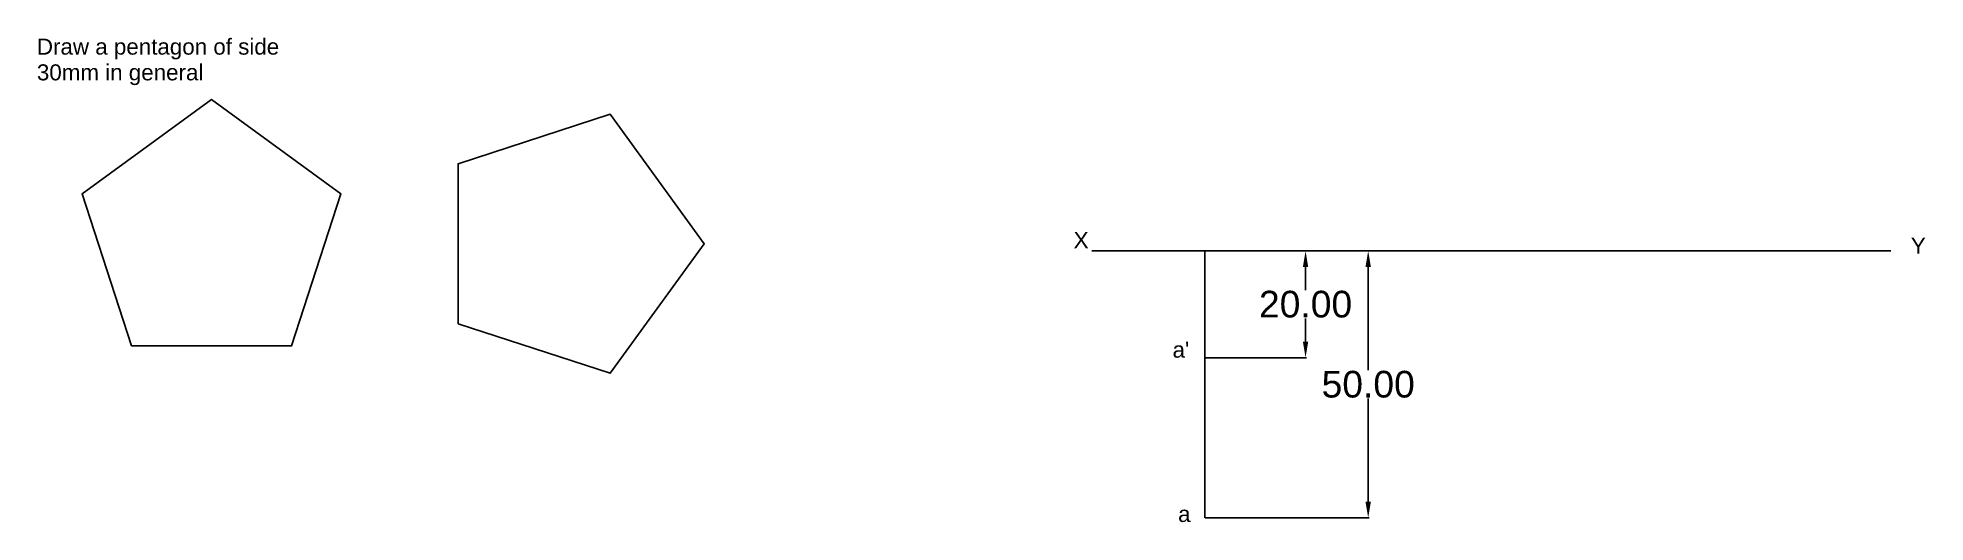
# Model space of a CAD drawing. Header units: millimetres. Extents: x 16 to 370, y -58 to 33.
import ezdxf

# ---------------------------------------------------------------- set-up
doc = ezdxf.new("R2010")
doc.units = ezdxf.units.MM
doc.header["$MEASUREMENT"] = 0
doc.styles.get("Standard").update_dxf_attribs({"font": 'arial.ttf'})
doc.dimstyles.get("Standard").update_dxf_attribs({"dimtxt": 5, "dimasz": 3, "dimexe": 0.18, "dimexo": 0.0625, "dimgap": 0.09, "dimtad": 0, "dimtih": 1, "dimtoh": 1, "dimzin": 0, "dimdsep": 46, "dimtxsty": 'Standard', "dimcen": 0.09, "dimadec": 0, "dimazin": 0, "dimtfac": 1, "dimtofl": 0, "dimtmove": 0, "dimatfit": 3, "dimfxl": 1, "dimtolj": 1, "dimtzin": 0, "dimarcsym": 0})

# ---------------------------------------------------------------- blocks, each defined once
blk = doc.blocks.new('*D3')
at = {"color": 0, "lineweight": -2, "transparency": 16777216}
for p, q in [((235.08, -7.22), (265.82, -7.22)), ((265.64, -10.22), (265.64, -29.58)), ((265.64, -54.22), (265.64, -34.86)), ((235.08, -57.22), (265.82, -57.22))]:
    blk.add_line(p, q, dxfattribs=at)
at = {"color": 0, "transparency": 16777216}
for points in [[(265.14, -10.22), (266.14, -10.22), (265.64, -7.22)], [(265.14, -54.22), (266.14, -54.22), (265.64, -57.22)]]:
    blk.add_solid(points, dxfattribs=at)
at = {"layer": 'Defpoints', "color": 0, "transparency": 16777216}
for p in [(235.01, -7.22), (235.01, -57.22), (265.64, -57.22)]:
    blk.add_point(p, dxfattribs=at)
at = {"color": 0, "transparency": 16777216, "insert": (265.64, -32.22), "char_height": 5, "attachment_point": 5}
blk.add_mtext('\\A1;50.00', dxfattribs=at)
blk = doc.blocks.new('*D4')
at = {"color": 0, "lineweight": -2, "transparency": 16777216}
for p, q in [((235.08, -7.22), (254.08, -7.22)), ((253.9, -10.22), (253.9, -14.58)), ((253.9, -24.22), (253.9, -19.86)), ((235.08, -27.22), (254.08, -27.22))]:
    blk.add_line(p, q, dxfattribs=at)
at = {"color": 0, "transparency": 16777216}
for points in [[(253.4, -10.22), (254.4, -10.22), (253.9, -7.22)], [(253.4, -24.22), (254.4, -24.22), (253.9, -27.22)]]:
    blk.add_solid(points, dxfattribs=at)
at = {"layer": 'Defpoints', "color": 0, "transparency": 16777216}
for p in [(235.01, -7.22), (235.01, -27.22), (253.9, -27.22)]:
    blk.add_point(p, dxfattribs=at)
at = {"color": 0, "transparency": 16777216, "insert": (253.9, -17.22), "char_height": 5, "attachment_point": 5}
blk.add_mtext('\\A1;20.00', dxfattribs=at)

msp = doc.modelspace()

# ---------------------------------------------------------------- linework, layer by layer
for p, q in [((213.803, -7.219), (363.607, -7.219)), ((235.013, -7.219), (235.013, -57.219)), ((235.013, -7.219), (235.013, -27.219))]:
    msp.add_line(p, q)
for points in [[(33.777, -25.02), (63.777, -25.02), (73.047, 3.511), (48.777, 21.145), (24.506, 3.511)], [(95.001, -20.874), (123.533, -30.144), (141.166, -5.874), (123.533, 18.397), (95.001, 9.126)]]:
    msp.add_lwpolyline(points, close=True)

# ---------------------------------------------------------------- texts
for s, p in [('Draw a pentagon of side ', (16.035, 29.562)), ('30mm in general', (16.035, 24.743)), ('X', (210.419, -6.699)), ('Y', (367.381, -7.739)), ("a'", (228.955, -27.219)), ('a', (230.003, -58.005))]:
    msp.add_text(s, height=3).set_placement(p)

# ---------------------------------------------------------------- dimensions: what is measured, and where the dimension line sits
for base, p2, picture, middle in [((265.637, -57.219), (235.013, -57.219), '*D3', (265.637, -32.219)), ((253.899, -27.219), (235.013, -27.219), '*D4', (253.899, -17.219))]:
    dim = msp.add_linear_dim(base=base, p1=(235.013, -7.219), p2=p2, angle=270, dimstyle='Standard')
    dim.commit()
    dim.dimension.update_dxf_attribs({"geometry": picture, "text_midpoint": middle, "dimtype": 161})

doc.saveas('drawing.dxf')
